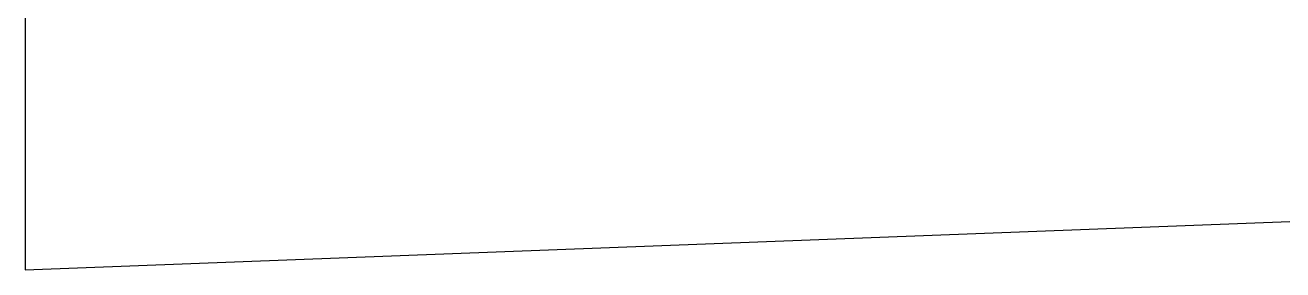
# Model space of a CAD drawing. Extents: x 225694 to 1397201, y -46174 to 794826.
# Drawn here: x 660352 to 672849, y 585533 to 587966 of the extents above; entities that cross this region are included whole.
import ezdxf

# ---------------------------------------------------------------- set-up
doc = ezdxf.new("R2010")
doc.units = 0
doc.header["$LTSCALE"] = 0.5
doc.header["$MEASUREMENT"] = 0
doc.layers.add('WIN', color=4, linetype='Continuous')

msp = doc.modelspace()

# ---------------------------------------------------------------- linework, layer by layer
at = {"layer": 'WIN', "color": 7}
msp.add_lwpolyline([(708189.4516902346, 600192.8594929713), (660352.1570457013, 600192.8594929713), (660352.1570457013, 585532.6070410747), (708189.4516902346, 587363.0859477061), (708189.4516902346, 600192.8594929713)], dxfattribs=at)

doc.saveas('drawing.dxf')
